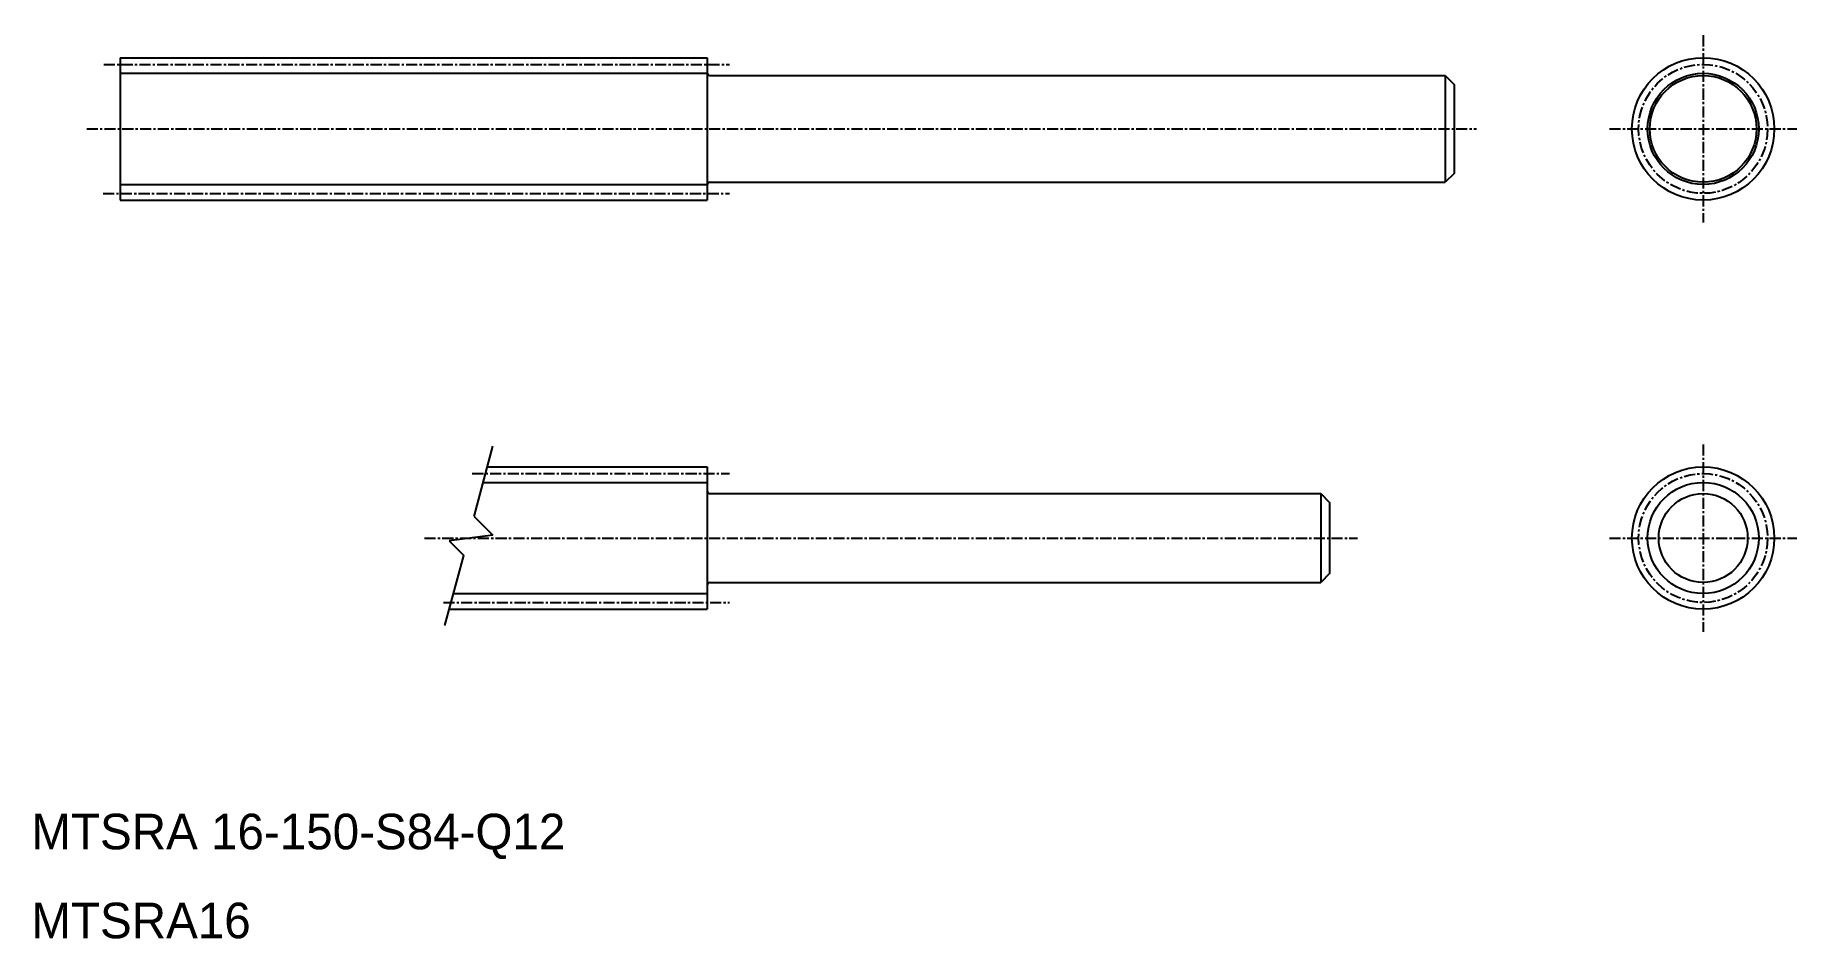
# Model space of a CAD drawing. Extents: x 10 to 209, y 10 to 112.
import ezdxf

# ---------------------------------------------------------------- set-up
doc = ezdxf.new("R2010")
doc.units = 0
doc.linetypes.add('CENTER', pattern=[2, 1.25, -0.25, 0.25, -0.25])
doc.layers.get('0').update_dxf_attribs({"linetype": 'CONTINUOUS'})
doc.layers.add('CENTER', color=1, linetype='CENTER')

msp = doc.modelspace()

# ---------------------------------------------------------------- linework, layer by layer
at = {"color": 7, "linetype": 'CONTINUOUS'}
for p, q in [((20, 109), (86, 109)), ((20, 109), (20, 93)), ((86, 109), (86, 93)), ((86.3, 107), (169, 107)), ((169, 107), (169, 95)), ((169, 107), (170, 106)), ((170, 106), (170, 96)), ((170, 103.5), (170, 103.5)), ((170, 96), (169, 95)), ((86.3, 95), (169, 95)), ((20, 93), (86, 93)), ((61.29, 63), (86, 63)), ((86, 63), (86, 47)), ((86.3, 60), (155, 60)), ((155, 60), (156, 59)), ((155, 60), (155, 50)), ((156, 59), (156, 51)), ((86.3, 50), (155, 50)), ((156, 51), (155, 50)), ((57, 47), (86, 47))]:
    msp.add_line(p, q, dxfattribs=at)
at = {"color": 3, "linetype": 'CONTINUOUS'}
for p, q in [((20, 107.25), (86, 107.25)), ((20, 94.75), (86, 94.75)), ((59.79, 57.42), (61.91, 65.31)), ((60.82, 61.25), (86, 61.25)), ((59.79, 57.42), (61.9, 55.32)), ((61.9, 55.32), (56.99, 54.68)), ((56.99, 54.68), (58.62, 53.05)), ((56.51, 45.17), (58.62, 53.05)), ((57.47, 48.75), (86, 48.75))]:
    msp.add_line(p, q, dxfattribs=at)
at = {"color": 7, "linetype": 'CONTINUOUS'}
for centre, radius in [((198, 101), 8), ((198, 101), 6), ((198, 55), 8), ((198, 55), 5)]:
    msp.add_circle(centre, radius, dxfattribs=at)
at = {"color": 3, "linetype": 'CONTINUOUS'}
for centre in [(198, 101), (198, 55)]:
    msp.add_circle(centre, 6.25, dxfattribs=at)
at = {"color": 7, "linetype": 'CONTINUOUS'}
for centre, start, end in [((86.3, 107.3), 180, 270), ((86.3, 94.7), 90, 180), ((86.3, 60.3), 180, 270), ((86.3, 49.7), 90, 180)]:
    msp.add_arc(centre, 0.3, start, end, dxfattribs=at)
at = {"layer": 'CENTER', "color": 1, "linetype": 'CENTER'}
for p, q in [((198, 111.53), (198, 90.47)), ((18.15, 108.25), (88.5, 108.25)), ((16.23, 101), (172.5, 101)), ((187.47, 101), (208.53, 101)), ((18.06, 93.75), (88.5, 93.75)), ((198, 65.53), (198, 44.47)), ((59.58, 62.25), (88.5, 62.25)), ((54.21, 55), (159.15, 55)), ((187.47, 55), (208.53, 55)), ((56.34, 47.75), (88.5, 47.75))]:
    msp.add_line(p, q, dxfattribs=at)
for centre in [(198, 101), (198, 55)]:
    msp.add_circle(centre, 7.25, dxfattribs=at)

# ---------------------------------------------------------------- texts
at = {"color": 7, "linetype": 'CONTINUOUS'}
for s, p in [('MTSRA 16-150-S84-Q12', (10, 20)), ('MTSRA16', (10, 10))]:
    msp.add_text(s, height=4, dxfattribs=at).set_placement(p)

doc.saveas('drawing.dxf')
